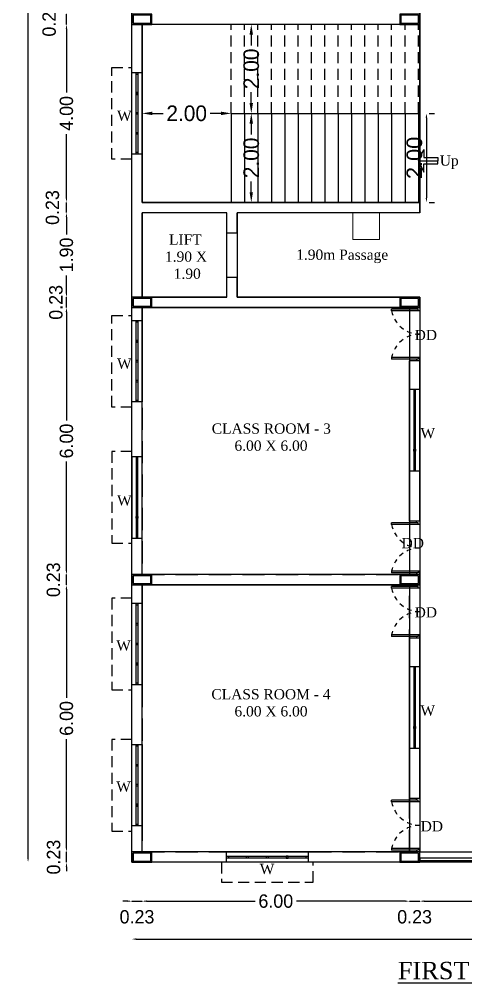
# Model space of a CAD drawing. Header units: metres. Extents: x 3396 to 3562, y 2179 to 2331.
# Drawn here: x 3418.74 to 3428.75, y 2228.97 to 2250.61 of the extents above; entities that cross this region are included whole.
import ezdxf

# ---------------------------------------------------------------- set-up
doc = ezdxf.new("R2010")
doc.units = ezdxf.units.M
doc.header["$PDMODE"] = 34
doc.linetypes.add('HIDDEN', pattern=[0.375, 0.25, -0.125])
for name, color, linetype in [('BLK_1_FLR_1_BLT_UP_AREA', 26, 'Continuous'), ('BLK_1_FLR_1_CARPET_AREA', 25, 'Continuous'), ('BLK_1_FLR_1_EXIT_WIDTH_STAIR', 1, 'Continuous'), ('BLK_1_FLR_1_FIRESTAIR_1', 1, 'Continuous'), ('BLK_1_FLR_1_REGULAR_ROOM_3', 117, 'Continuous'), ('BLK_1_FLR_1_REGULAR_ROOM_4', 117, 'Continuous')]:
    doc.layers.add(name, color=color, linetype=linetype)
doc.layers.add('BLK_1_FLR_1_DRINKING_WATER', color=7, linetype='Continuous', lineweight=5)
doc.styles.add('outer', font='BKANT.TTF')
doc.styles.get("Standard").update_dxf_attribs({"font": 'arial.ttf'})
doc.dimstyles.new('Banu', dxfattribs={"dimtxt": 0.35, "dimasz": 0.23, "dimexe": 1, "dimexo": 1, "dimgap": 0.1, "dimtad": 0, "dimzin": 1, "dimdsep": 46, "dimtxsty": 'outer', "dimcen": 0.15, "dimdle": 1, "dimse1": 1, "dimse2": 1, "dimclrt": 7, "dimadec": 0, "dimazin": 0, "dimtfac": 1, "dimtix": 1, "dimtmove": 1, "dimatfit": 0, "dimfxl": 0, "dimtolj": 1, "dimtzin": 0, "dimarcsym": 0})
doc.dimstyles.new('V1', dxfattribs={"dimtxt": 0.35, "dimasz": 0.1, "dimexe": 0.18, "dimexo": 0.0625, "dimgap": 0.09, "dimtad": 1, "dimzin": 0, "dimdsep": 46, "dimtxsty": 'Standard', "dimcen": 0.09, "dimadec": 0, "dimazin": 0, "dimtfac": 1, "dimtix": 1, "dimtofl": 0, "dimtmove": 2, "dimatfit": 0, "dimfxl": 0, "dimtolj": 1, "dimtzin": 0, "dimarcsym": 0})

# ---------------------------------------------------------------- blocks, each defined once
blk = doc.blocks.new('*D20')
at = {"layer": 'BLK_1_FLR_1_EXIT_WIDTH_STAIR', "color": 0, "lineweight": -2}
for p, q in [((3427.935, 2248.498), (3428.052, 2248.498)), ((3427.872, 2248.398), (3427.872, 2246.598)), ((3427.935, 2246.498), (3428.052, 2246.498))]:
    blk.add_line(p, q, dxfattribs=at)
at = {"layer": 'BLK_1_FLR_1_EXIT_WIDTH_STAIR', "color": 0}
for points in [[(3427.855, 2248.398), (3427.889, 2248.398), (3427.872, 2248.498)], [(3427.855, 2246.598), (3427.889, 2246.598), (3427.872, 2246.498)]]:
    blk.add_solid(points, dxfattribs=at)
at = {"layer": 'Defpoints', "color": 0}
for p in [(3427.872, 2248.498), (3427.872, 2246.498), (3427.872, 2246.498)]:
    blk.add_point(p, dxfattribs=at)
at = {"layer": 'BLK_1_FLR_1_EXIT_WIDTH_STAIR', "color": 0, "insert": (3427.603, 2247.498), "char_height": 0.35, "attachment_point": 5, "rotation": 90}
blk.add_mtext('\\A1;2.00', dxfattribs=at)
blk = doc.blocks.new('A$C266D3B0D')
at = {"color": 1}
for p, q in [((-0.068, 0.679), (-0.068, 0.603)), ((-0.068, 0.679), (0.008, 0.679)), ((-0.068, 0.603), (-0.03, 0.603)), ((-0.03, 0.641), (0.565, 0.641)), ((-0.03, 0.603), (0.565, 0.603)), ((0.565, 0.603), (0.565, 0.641)), ((-0.068, -0.445), (-0.03, -0.445)), ((-0.068, -0.521), (-0.068, -0.445)), ((-0.068, -0.521), (0.008, -0.521)), ((-0.03, -0.445), (0.565, -0.445)), ((-0.03, -0.483), (0.565, -0.483)), ((0.565, -0.445), (0.565, -0.483))]:
    blk.add_line(p, q, dxfattribs=at)
for points in [[(-0.068, 0.603), (-0.03, 0.603), (-0.03, 0.641), (0.008, 0.641), (0.008, 0.679)], [(-0.068, -0.445), (-0.03, -0.445), (-0.03, -0.483), (0.008, -0.483), (0.008, -0.521)]]:
    blk.add_lwpolyline(points, dxfattribs=at)
at = {"color": 1, "linetype": 'HIDDEN', "ltscale": 0.2}
for centre, start, end in [((-0.072, 0.729), 270.3902, 348.8397), ((-0.072, -0.57), 11.1603, 89.6098)]:
    blk.add_arc(centre, 0.65, start, end, dxfattribs=at)
blk = doc.blocks.new('A$C35006C9F')
h = blk.add_hatch()
h.set_pattern_fill('ANSI31', color=256, scale=2)
h.set_pattern_definition([(45, (-3161.1406, -1435.413), (-4.490128, 4.490128), [])])
h.paths.add_polyline_path([(-0.129, 0.045), (-0.305, 0.045), (-0.305, -0.35), (-0.129, -0.35)])
for points in [[(-0.102, 0.073), (-0.332, 0.073), (-0.332, -0.377), (-0.102, -0.377)], [(-0.129, 0.045), (-0.305, 0.045), (-0.305, -0.35), (-0.129, -0.35)]]:
    blk.add_lwpolyline(points, close=True)
blk = doc.blocks.new('*D274')
at = {"color": 0, "lineweight": -2, "ltscale": 2}
for p, q in [((3419.794, 2232.008), (3419.794, 2232.108)), ((3419.794, 2231.678), (3419.794, 2231.908)), ((3419.794, 2231.578), (3419.794, 2231.478))]:
    blk.add_line(p, q, dxfattribs=at)
at = {"color": 0, "ltscale": 2}
for points in [[(3419.777, 2232.008), (3419.81, 2232.008), (3419.794, 2231.908)], [(3419.777, 2231.578), (3419.81, 2231.578), (3419.794, 2231.678)]]:
    blk.add_solid(points, dxfattribs=at)
at = {"layer": 'Defpoints', "color": 0, "ltscale": 2}
for p in [(3419.794, 2231.908), (3419.872, 2231.908), (3419.872, 2231.678)]:
    blk.add_point(p, dxfattribs=at)
at = {"color": 7, "ltscale": 2, "insert": (3419.506, 2231.793), "char_height": 0.3, "attachment_point": 5, "rotation": 90, "style": 'outer'}
blk.add_mtext('\\A1;0.23', dxfattribs=at)
blk = doc.blocks.new('*D275')
at = {"color": 0, "lineweight": -2, "ltscale": 2}
for p, q in [((3419.794, 2237.808), (3419.794, 2235.371)), ((3419.794, 2232.008), (3419.794, 2234.445))]:
    blk.add_line(p, q, dxfattribs=at)
at = {"color": 0, "ltscale": 2}
for points in [[(3419.777, 2237.808), (3419.81, 2237.808), (3419.794, 2237.908)], [(3419.777, 2232.008), (3419.81, 2232.008), (3419.794, 2231.908)]]:
    blk.add_solid(points, dxfattribs=at)
at = {"layer": 'Defpoints', "color": 0, "ltscale": 2}
for p in [(3419.794, 2237.908), (3419.872, 2237.908), (3419.872, 2231.908)]:
    blk.add_point(p, dxfattribs=at)
at = {"color": 7, "ltscale": 2, "insert": (3419.794, 2234.908), "char_height": 0.3, "attachment_point": 5, "rotation": 90, "style": 'outer'}
blk.add_mtext('\\A1;6.00', dxfattribs=at)
blk = doc.blocks.new('*D276')
at = {"color": 0, "lineweight": -2, "ltscale": 2}
for p, q in [((3419.794, 2238.238), (3419.794, 2238.338)), ((3419.794, 2237.908), (3419.794, 2238.138)), ((3419.794, 2237.808), (3419.794, 2237.708))]:
    blk.add_line(p, q, dxfattribs=at)
at = {"color": 0, "ltscale": 2}
for points in [[(3419.777, 2238.238), (3419.81, 2238.238), (3419.794, 2238.138)], [(3419.777, 2237.808), (3419.81, 2237.808), (3419.794, 2237.908)]]:
    blk.add_solid(points, dxfattribs=at)
at = {"layer": 'Defpoints', "color": 0, "ltscale": 2}
for p in [(3419.794, 2238.138), (3419.872, 2238.138), (3419.872, 2237.908)]:
    blk.add_point(p, dxfattribs=at)
at = {"color": 7, "ltscale": 2, "insert": (3419.502, 2238.023), "char_height": 0.3, "attachment_point": 5, "rotation": 90, "style": 'outer'}
blk.add_mtext('\\A1;0.23', dxfattribs=at)
blk = doc.blocks.new('*D277')
at = {"color": 0, "lineweight": -2, "ltscale": 2}
for p, q in [((3419.794, 2244.038), (3419.794, 2241.601)), ((3419.794, 2238.238), (3419.794, 2240.675))]:
    blk.add_line(p, q, dxfattribs=at)
at = {"color": 0, "ltscale": 2}
for points in [[(3419.777, 2244.038), (3419.81, 2244.038), (3419.794, 2244.138)], [(3419.777, 2238.238), (3419.81, 2238.238), (3419.794, 2238.138)]]:
    blk.add_solid(points, dxfattribs=at)
at = {"layer": 'Defpoints', "color": 0, "ltscale": 2}
for p in [(3419.794, 2244.138), (3419.872, 2244.138), (3419.872, 2238.138)]:
    blk.add_point(p, dxfattribs=at)
at = {"color": 7, "ltscale": 2, "insert": (3419.794, 2241.138), "char_height": 0.3, "attachment_point": 5, "rotation": 90, "style": 'outer'}
blk.add_mtext('\\A1;6.00', dxfattribs=at)
blk = doc.blocks.new('*D278')
at = {"color": 0, "lineweight": -2, "ltscale": 2}
for p, q in [((3419.794, 2244.468), (3419.794, 2244.568)), ((3419.794, 2244.138), (3419.794, 2244.368)), ((3419.794, 2244.038), (3419.794, 2243.938))]:
    blk.add_line(p, q, dxfattribs=at)
at = {"color": 0, "ltscale": 2}
for points in [[(3419.777, 2244.468), (3419.81, 2244.468), (3419.794, 2244.368)], [(3419.777, 2244.038), (3419.81, 2244.038), (3419.794, 2244.138)]]:
    blk.add_solid(points, dxfattribs=at)
at = {"layer": 'Defpoints', "color": 0, "ltscale": 2}
for p in [(3419.794, 2244.368), (3419.872, 2244.368), (3419.872, 2244.138)]:
    blk.add_point(p, dxfattribs=at)
at = {"color": 7, "ltscale": 2, "insert": (3419.558, 2244.253), "char_height": 0.3, "attachment_point": 5, "rotation": 90, "style": 'outer'}
blk.add_mtext('\\A1;0.23', dxfattribs=at)
blk = doc.blocks.new('*D279')
at = {"color": 0, "lineweight": -2, "ltscale": 2}
for p, q in [((3419.794, 2246.168), (3419.794, 2245.781)), ((3419.794, 2244.468), (3419.794, 2244.855))]:
    blk.add_line(p, q, dxfattribs=at)
at = {"color": 0, "ltscale": 2}
for points in [[(3419.777, 2246.168), (3419.81, 2246.168), (3419.794, 2246.268)], [(3419.777, 2244.468), (3419.81, 2244.468), (3419.794, 2244.368)]]:
    blk.add_solid(points, dxfattribs=at)
at = {"layer": 'Defpoints', "color": 0, "ltscale": 2}
for p in [(3419.794, 2246.268), (3419.872, 2246.268), (3419.872, 2244.368)]:
    blk.add_point(p, dxfattribs=at)
at = {"color": 7, "ltscale": 2, "insert": (3419.794, 2245.318), "char_height": 0.3, "attachment_point": 5, "rotation": 90, "style": 'outer'}
blk.add_mtext('\\A1;1.90', dxfattribs=at)
blk = doc.blocks.new('*D280')
at = {"color": 0, "lineweight": -2, "ltscale": 2}
for p, q in [((3419.794, 2246.598), (3419.794, 2246.698)), ((3419.794, 2246.268), (3419.794, 2246.498)), ((3419.794, 2246.168), (3419.794, 2246.068))]:
    blk.add_line(p, q, dxfattribs=at)
at = {"color": 0, "ltscale": 2}
for points in [[(3419.777, 2246.598), (3419.81, 2246.598), (3419.794, 2246.498)], [(3419.777, 2246.168), (3419.81, 2246.168), (3419.794, 2246.268)]]:
    blk.add_solid(points, dxfattribs=at)
at = {"layer": 'Defpoints', "color": 0, "ltscale": 2}
for p in [(3419.794, 2246.498), (3419.872, 2246.498), (3419.872, 2246.268)]:
    blk.add_point(p, dxfattribs=at)
at = {"color": 7, "ltscale": 2, "insert": (3419.48, 2246.383), "char_height": 0.3, "attachment_point": 5, "rotation": 90, "style": 'outer'}
blk.add_mtext('\\A1;0.23', dxfattribs=at)
blk = doc.blocks.new('*D281')
at = {"color": 0, "lineweight": -2, "ltscale": 2}
for p, q in [((3419.794, 2250.398), (3419.794, 2248.967)), ((3419.794, 2246.598), (3419.794, 2248.028))]:
    blk.add_line(p, q, dxfattribs=at)
at = {"color": 0, "ltscale": 2}
for points in [[(3419.777, 2250.398), (3419.81, 2250.398), (3419.794, 2250.498)], [(3419.777, 2246.598), (3419.81, 2246.598), (3419.794, 2246.498)]]:
    blk.add_solid(points, dxfattribs=at)
at = {"layer": 'Defpoints', "color": 0, "ltscale": 2}
for p in [(3419.794, 2250.498), (3419.872, 2250.498), (3419.872, 2246.498)]:
    blk.add_point(p, dxfattribs=at)
at = {"color": 7, "ltscale": 2, "insert": (3419.794, 2248.498), "char_height": 0.3, "attachment_point": 5, "rotation": 90, "style": 'outer'}
blk.add_mtext('\\A1;4.00', dxfattribs=at)
blk = doc.blocks.new('*D282')
at = {"color": 0, "lineweight": -2, "ltscale": 2}
for p, q in [((3419.794, 2250.828), (3419.794, 2250.928)), ((3419.794, 2250.498), (3419.794, 2250.728)), ((3419.794, 2250.398), (3419.794, 2250.298))]:
    blk.add_line(p, q, dxfattribs=at)
at = {"color": 0, "ltscale": 2}
for points in [[(3419.777, 2250.828), (3419.81, 2250.828), (3419.794, 2250.728)], [(3419.777, 2250.398), (3419.81, 2250.398), (3419.794, 2250.498)]]:
    blk.add_solid(points, dxfattribs=at)
at = {"layer": 'Defpoints', "color": 0, "ltscale": 2}
for p in [(3419.794, 2250.728), (3419.872, 2250.728), (3419.872, 2250.498)]:
    blk.add_point(p, dxfattribs=at)
at = {"color": 7, "ltscale": 2, "insert": (3419.406, 2250.613), "char_height": 0.3, "attachment_point": 5, "rotation": 90, "style": 'outer'}
blk.add_mtext('\\A1;0.23', dxfattribs=at)
blk = doc.blocks.new('*D295')
at = {"color": 0, "lineweight": -2, "ltscale": 2}
for p, q in [((3418.932, 2273.601), (3418.932, 2253.269)), ((3418.932, 2231.778), (3418.932, 2252.11))]:
    blk.add_line(p, q, dxfattribs=at)
at = {"color": 0, "ltscale": 2}
for points in [[(3418.916, 2273.601), (3418.949, 2273.601), (3418.932, 2273.701)], [(3418.916, 2231.778), (3418.949, 2231.778), (3418.932, 2231.678)]]:
    blk.add_solid(points, dxfattribs=at)
at = {"layer": 'Defpoints', "color": 0, "ltscale": 2}
for p in [(3418.932, 2273.701), (3419.067, 2273.701), (3419.067, 2231.678)]:
    blk.add_point(p, dxfattribs=at)
at = {"color": 7, "ltscale": 2, "insert": (3418.932, 2252.69), "char_height": 0.3, "attachment_point": 5, "rotation": 90, "style": 'outer'}
blk.add_mtext('\\A1;42.02', dxfattribs=at)
blk = doc.blocks.new('*D296')
at = {"color": 0, "lineweight": -2, "ltscale": 2}
for p, q in [((3421.162, 2230.803), (3421.062, 2230.803)), ((3421.262, 2230.803), (3421.492, 2230.803)), ((3421.592, 2230.803), (3421.692, 2230.803))]:
    blk.add_line(p, q, dxfattribs=at)
at = {"color": 0, "ltscale": 2}
for points in [[(3421.162, 2230.82), (3421.162, 2230.787), (3421.262, 2230.803)], [(3421.592, 2230.82), (3421.592, 2230.787), (3421.492, 2230.803)]]:
    blk.add_solid(points, dxfattribs=at)
at = {"layer": 'Defpoints', "color": 0, "ltscale": 2}
for p in [(3421.262, 2230.882), (3421.492, 2230.882), (3421.492, 2230.803)]:
    blk.add_point(p, dxfattribs=at)
at = {"color": 7, "ltscale": 2, "insert": (3421.377, 2230.45), "char_height": 0.3, "attachment_point": 5, "style": 'outer'}
blk.add_mtext('\\A1;0.23', dxfattribs=at)
blk = doc.blocks.new('*D297')
at = {"color": 0, "lineweight": -2, "ltscale": 2}
for p, q in [((3421.592, 2230.803), (3424.029, 2230.803)), ((3427.392, 2230.803), (3424.955, 2230.803))]:
    blk.add_line(p, q, dxfattribs=at)
at = {"color": 0, "ltscale": 2}
for points in [[(3421.592, 2230.82), (3421.592, 2230.787), (3421.492, 2230.803)], [(3427.392, 2230.82), (3427.392, 2230.787), (3427.492, 2230.803)]]:
    blk.add_solid(points, dxfattribs=at)
at = {"layer": 'Defpoints', "color": 0, "ltscale": 2}
for p in [(3421.492, 2230.882), (3427.492, 2230.882), (3427.492, 2230.803)]:
    blk.add_point(p, dxfattribs=at)
at = {"color": 7, "ltscale": 2, "insert": (3424.492, 2230.803), "char_height": 0.3, "attachment_point": 5, "style": 'outer'}
blk.add_mtext('\\A1;6.00', dxfattribs=at)
blk = doc.blocks.new('*D298')
at = {"color": 0, "lineweight": -2, "ltscale": 2}
for p, q in [((3427.392, 2230.803), (3427.292, 2230.803)), ((3427.492, 2230.803), (3427.722, 2230.803)), ((3427.822, 2230.803), (3427.922, 2230.803))]:
    blk.add_line(p, q, dxfattribs=at)
at = {"color": 0, "ltscale": 2}
for points in [[(3427.392, 2230.82), (3427.392, 2230.787), (3427.492, 2230.803)], [(3427.822, 2230.82), (3427.822, 2230.787), (3427.722, 2230.803)]]:
    blk.add_solid(points, dxfattribs=at)
at = {"layer": 'Defpoints', "color": 0, "ltscale": 2}
for p in [(3427.492, 2230.882), (3427.722, 2230.882), (3427.722, 2230.803)]:
    blk.add_point(p, dxfattribs=at)
at = {"color": 7, "ltscale": 2, "insert": (3427.607, 2230.45), "char_height": 0.3, "attachment_point": 5, "style": 'outer'}
blk.add_mtext('\\A1;0.23', dxfattribs=at)
blk = doc.blocks.new('*D299')
at = {"color": 0, "lineweight": -2, "ltscale": 2}
for p, q in [((3427.822, 2230.803), (3429.247, 2230.803)), ((3431.607, 2230.803), (3430.182, 2230.803))]:
    blk.add_line(p, q, dxfattribs=at)
at = {"color": 0, "ltscale": 2}
for points in [[(3427.822, 2230.82), (3427.822, 2230.787), (3427.722, 2230.803)], [(3431.607, 2230.82), (3431.607, 2230.787), (3431.707, 2230.803)]]:
    blk.add_solid(points, dxfattribs=at)
at = {"layer": 'Defpoints', "color": 0, "ltscale": 2}
for p in [(3427.722, 2230.882), (3431.707, 2230.882), (3431.707, 2230.803)]:
    blk.add_point(p, dxfattribs=at)
at = {"color": 7, "ltscale": 2, "insert": (3429.715, 2230.803), "char_height": 0.3, "attachment_point": 5, "style": 'outer'}
blk.add_mtext('\\A1;3.99', dxfattribs=at)
blk = doc.blocks.new('*D303')
at = {"color": 0, "lineweight": -2, "ltscale": 2}
for p, q in [((3421.362, 2229.951), (3429.152, 2229.951)), ((3438.067, 2229.951), (3430.277, 2229.951))]:
    blk.add_line(p, q, dxfattribs=at)
at = {"color": 0, "ltscale": 2}
for points in [[(3421.362, 2229.968), (3421.362, 2229.934), (3421.262, 2229.951)], [(3438.067, 2229.968), (3438.067, 2229.934), (3438.167, 2229.951)]]:
    blk.add_solid(points, dxfattribs=at)
at = {"layer": 'Defpoints', "color": 0, "ltscale": 2}
for p in [(3421.262, 2229.98), (3438.167, 2229.98), (3438.167, 2229.951)]:
    blk.add_point(p, dxfattribs=at)
at = {"color": 7, "ltscale": 2, "insert": (3429.715, 2229.951), "char_height": 0.3, "attachment_point": 5, "style": 'outer'}
blk.add_mtext('\\A1;16.91', dxfattribs=at)
blk = doc.blocks.new('*D341')
at = {"color": 0, "lineweight": -2, "ltscale": 2}
for p, q in [((3423.942, 2250.268), (3423.942, 2250.024)), ((3423.942, 2248.728), (3423.942, 2248.971))]:
    blk.add_line(p, q, dxfattribs=at)
at = {"color": 0, "ltscale": 2}
for points in [[(3423.903, 2250.268), (3423.98, 2250.268), (3423.942, 2250.498)], [(3423.903, 2248.728), (3423.98, 2248.728), (3423.942, 2248.498)]]:
    blk.add_solid(points, dxfattribs=at)
at = {"layer": 'Defpoints', "color": 0, "ltscale": 2}
for p in [(3423.942, 2250.498), (3424.26, 2250.498), (3424.26, 2248.498)]:
    blk.add_point(p, dxfattribs=at)
at = {"color": 7, "ltscale": 2, "insert": (3423.942, 2249.498), "char_height": 0.35, "attachment_point": 5, "rotation": 90, "style": 'outer'}
blk.add_mtext('\\A1;2.00', dxfattribs=at)
blk = doc.blocks.new('*D342')
at = {"color": 0, "lineweight": -2, "ltscale": 2}
for p, q in [((3423.942, 2248.268), (3423.942, 2248.024)), ((3423.942, 2246.728), (3423.942, 2246.971))]:
    blk.add_line(p, q, dxfattribs=at)
at = {"color": 0, "ltscale": 2}
for points in [[(3423.903, 2248.268), (3423.98, 2248.268), (3423.942, 2248.498)], [(3423.903, 2246.728), (3423.98, 2246.728), (3423.942, 2246.498)]]:
    blk.add_solid(points, dxfattribs=at)
at = {"layer": 'Defpoints', "color": 0, "ltscale": 2}
for p in [(3423.942, 2248.498), (3424.251, 2248.498), (3424.251, 2246.498)]:
    blk.add_point(p, dxfattribs=at)
at = {"color": 7, "ltscale": 2, "insert": (3423.942, 2247.498), "char_height": 0.35, "attachment_point": 5, "rotation": 90, "style": 'outer'}
blk.add_mtext('\\A1;2.00', dxfattribs=at)
blk = doc.blocks.new('*D554')
at = {"color": 0, "lineweight": -2, "ltscale": 2}
for p, q in [((3421.722, 2248.498), (3421.966, 2248.498)), ((3423.262, 2248.498), (3423.019, 2248.498))]:
    blk.add_line(p, q, dxfattribs=at)
at = {"color": 0, "ltscale": 2}
for points in [[(3421.722, 2248.536), (3421.722, 2248.459), (3421.492, 2248.498)], [(3423.262, 2248.536), (3423.262, 2248.459), (3423.492, 2248.498)]]:
    blk.add_solid(points, dxfattribs=at)
at = {"layer": 'Defpoints', "color": 0, "ltscale": 2}
for p in [(3421.492, 2248.498), (3421.492, 2248.498), (3423.492, 2248.498)]:
    blk.add_point(p, dxfattribs=at)
at = {"color": 7, "ltscale": 2, "insert": (3422.492, 2248.498), "char_height": 0.35, "attachment_point": 5, "style": 'outer'}
blk.add_mtext('\\A1;2.00', dxfattribs=at)

msp = doc.modelspace()

# ---------------------------------------------------------------- linework, layer by layer
for p, q in [((3421.26216, 2231.67778), (3421.26216, 2273.70148)), ((3427.72216, 2250.49778), (3427.72216, 2250.98734)), ((3427.72216, 2250.49778), (3421.49216, 2250.49778)), ((3421.49216, 2246.49778), (3421.49216, 2250.49778)), ((3423.49216, 2248.49778), (3423.49216, 2246.49778)), ((3423.49216, 2248.49778), (3427.69216, 2248.49778)), ((3423.79216, 2248.49778), (3423.79216, 2246.49778)), ((3424.09216, 2248.49778), (3424.09216, 2246.49778)), ((3424.39216, 2248.49778), (3424.39216, 2246.49778)), ((3424.69216, 2248.49778), (3424.69216, 2246.49778)), ((3424.99216, 2248.49778), (3424.99216, 2246.49778)), ((3425.29216, 2248.49778), (3425.29216, 2246.49778)), ((3425.59216, 2248.49778), (3425.59216, 2246.49778)), ((3425.89216, 2248.49778), (3425.89216, 2246.49778)), ((3426.19216, 2248.49778), (3426.19216, 2246.49778)), ((3426.49216, 2248.49778), (3426.49216, 2246.49778)), ((3426.79216, 2248.49778), (3426.79216, 2246.49778)), ((3427.09216, 2248.49778), (3427.09216, 2246.49778)), ((3427.39216, 2248.49778), (3427.39216, 2246.49778)), ((3427.69216, 2248.49778), (3427.69216, 2246.49778)), ((3427.72216, 2246.49778), (3421.49216, 2246.49778)), ((3427.72216, 2246.26778), (3427.72216, 2246.49778)), ((3423.39216, 2246.26778), (3421.49216, 2246.26778)), ((3421.49216, 2244.36778), (3421.49216, 2246.26778)), ((3423.39216, 2245.81778), (3423.39216, 2246.26778)), ((3427.72216, 2246.26778), (3423.62216, 2246.26778)), ((3423.62216, 2245.81778), (3423.62216, 2246.26778)), ((3423.39216, 2245.81778), (3423.62216, 2245.81778)), ((3423.39216, 2244.36778), (3423.39216, 2244.81778)), ((3423.39216, 2244.81778), (3423.62216, 2244.81778)), ((3423.62216, 2244.36778), (3423.62216, 2244.81778)), ((3423.39216, 2244.36778), (3421.49216, 2244.36778)), ((3427.72216, 2244.36778), (3423.62216, 2244.36778)), ((3427.72216, 2244.13778), (3427.72216, 2244.36778)), ((3427.49216, 2244.13778), (3421.49216, 2244.13778)), ((3421.49216, 2238.13778), (3421.49216, 2244.13778)), ((3427.49216, 2244.13778), (3427.49216, 2244.13778)), ((3427.72216, 2244.13778), (3427.49216, 2244.13778)), ((3427.49216, 2239.33778), (3427.49216, 2242.93778)), ((3427.72216, 2242.93778), (3427.49216, 2242.93778)), ((3427.72216, 2239.33778), (3427.72216, 2242.93778)), ((3427.72216, 2239.33778), (3427.49216, 2239.33778)), ((3427.72216, 2238.13778), (3421.49216, 2238.13778)), ((3427.72216, 2238.13906), (3427.72216, 2237.90778)), ((3427.72216, 2237.90778), (3421.49216, 2237.90778)), ((3421.49216, 2231.90778), (3421.49216, 2237.90778)), ((3427.49216, 2233.10778), (3427.49216, 2236.70778)), ((3427.72216, 2236.70778), (3427.49216, 2236.70778)), ((3427.72216, 2233.10778), (3427.72216, 2236.70778)), ((3427.72216, 2233.10778), (3427.49216, 2233.10778)), ((3427.49216, 2231.90778), (3421.49216, 2231.90778)), ((3438.16716, 2231.67778), (3421.26216, 2231.67778))]:
    msp.add_line(p, q)
at = {"linetype": 'HIDDEN'}
for p, q in [((3423.49216, 2248.49778), (3423.49216, 2250.49778)), ((3423.79216, 2248.49778), (3423.79216, 2250.49778)), ((3424.09216, 2248.49778), (3424.09216, 2250.49778)), ((3424.39216, 2248.49778), (3424.39216, 2250.49778)), ((3424.69216, 2248.49778), (3424.69216, 2250.49778)), ((3424.99216, 2248.49778), (3424.99216, 2250.49778)), ((3425.29216, 2248.49778), (3425.29216, 2250.49778)), ((3425.59216, 2248.49778), (3425.59216, 2250.49778)), ((3425.89216, 2248.49778), (3425.89216, 2250.49778)), ((3426.19216, 2248.49778), (3426.19216, 2250.49778)), ((3426.49216, 2248.49778), (3426.49216, 2250.49778)), ((3426.79216, 2248.49778), (3426.79216, 2250.49778)), ((3427.09216, 2248.49778), (3427.09216, 2250.49778)), ((3427.39216, 2248.49778), (3427.39216, 2250.49778)), ((3427.69216, 2248.49778), (3427.69216, 2250.49778))]:
    msp.add_line(p, q, dxfattribs=at)
at = {"ltscale": 2}
msp.add_lwpolyline([(3421.26216, 2273.70148), (3438.16716, 2273.70148), (3438.16716, 2231.67778), (3421.26216, 2231.67778)], close=True, dxfattribs=at)
at = {"linetype": 'HIDDEN'}
for points in [[(3421.26216, 2247.46778), (3420.81216, 2247.46778), (3420.81216, 2249.52778), (3421.26216, 2249.52778)], [(3421.26216, 2241.90133), (3420.81216, 2241.90133), (3420.81216, 2243.96133), (3421.26216, 2243.96133)], [(3421.26216, 2240.90089), (3420.81216, 2240.90089), (3420.81216, 2238.84089), (3421.26216, 2238.84089)], [(3421.26216, 2237.60813), (3420.81216, 2237.60813), (3420.81216, 2235.54813), (3421.26216, 2235.54813)], [(3421.26216, 2234.43778), (3420.81216, 2234.43778), (3420.81216, 2232.37778), (3421.26216, 2232.37778)], [(3423.2718, 2231.67778), (3423.2718, 2231.22778), (3425.3318, 2231.22778), (3425.3318, 2231.67778)]]:
    msp.add_lwpolyline(points, dxfattribs=at)
for points in [[(3421.26216, 2247.58278), (3421.26216, 2249.41278), (3421.49216, 2249.41278), (3421.49216, 2247.58278)], [(3421.3564, 2247.58278), (3421.3564, 2249.41278), (3421.39792, 2249.41278), (3421.39792, 2247.58278)], [(3421.3564, 2249.37126), (3421.3564, 2249.41278), (3421.39792, 2249.41278), (3421.39792, 2249.37126)], [(3421.3564, 2248.96565), (3421.3564, 2248.92414), (3421.39792, 2248.92414), (3421.39792, 2248.96565)], [(3421.3564, 2248.47702), (3421.3564, 2248.51853), (3421.39792, 2248.51853), (3421.39792, 2248.47702)], [(3421.3564, 2248.0299), (3421.3564, 2248.07141), (3421.39792, 2248.07141), (3421.39792, 2248.0299)], [(3421.3564, 2247.58278), (3421.3564, 2247.62429), (3421.39792, 2247.62429), (3421.39792, 2247.58278)], [(3421.26216, 2242.01633), (3421.26216, 2243.84633), (3421.49216, 2243.84633), (3421.49216, 2242.01633)], [(3421.3564, 2242.01633), (3421.3564, 2243.84633), (3421.39792, 2243.84633), (3421.39792, 2242.01633)], [(3421.3564, 2243.80481), (3421.3564, 2243.84633), (3421.39792, 2243.84633), (3421.39792, 2243.80481)], [(3421.3564, 2243.3992), (3421.3564, 2243.35769), (3421.39792, 2243.35769), (3421.39792, 2243.3992)], [(3421.3564, 2242.91057), (3421.3564, 2242.95208), (3421.39792, 2242.95208), (3421.39792, 2242.91057)], [(3421.3564, 2242.46345), (3421.3564, 2242.50496), (3421.39792, 2242.50496), (3421.39792, 2242.46345)], [(3427.49216, 2242.29656), (3427.49216, 2240.46656), (3427.72216, 2240.46656), (3427.72216, 2242.29656)], [(3427.5864, 2242.29656), (3427.5864, 2240.46656), (3427.62792, 2240.46656), (3427.62792, 2242.29656)], [(3427.5864, 2242.29656), (3427.5864, 2242.25504), (3427.62792, 2242.25504), (3427.62792, 2242.29656)], [(3421.3564, 2242.01633), (3421.3564, 2242.05784), (3421.39792, 2242.05784), (3421.39792, 2242.01633)], [(3427.5864, 2241.84944), (3427.5864, 2241.80792), (3427.62792, 2241.80792), (3427.62792, 2241.84944)], [(3427.5864, 2241.40232), (3427.5864, 2241.3608), (3427.62792, 2241.3608), (3427.62792, 2241.40232)], [(3427.5864, 2240.91368), (3427.5864, 2240.95519), (3427.62792, 2240.95519), (3427.62792, 2240.91368)], [(3421.26216, 2240.78589), (3421.26216, 2238.95589), (3421.49216, 2238.95589), (3421.49216, 2240.78589)], [(3421.3564, 2240.78589), (3421.3564, 2238.95589), (3421.39792, 2238.95589), (3421.39792, 2240.78589)], [(3421.3564, 2240.78589), (3421.3564, 2240.74437), (3421.39792, 2240.74437), (3421.39792, 2240.78589)], [(3427.5864, 2240.50807), (3427.5864, 2240.46656), (3427.62792, 2240.46656), (3427.62792, 2240.50807)], [(3421.3564, 2240.33877), (3421.3564, 2240.29725), (3421.39792, 2240.29725), (3421.39792, 2240.33877)], [(3421.3564, 2239.89165), (3421.3564, 2239.85013), (3421.39792, 2239.85013), (3421.39792, 2239.89165)], [(3421.3564, 2239.40301), (3421.3564, 2239.44453), (3421.39792, 2239.44453), (3421.39792, 2239.40301)], [(3421.3564, 2238.99741), (3421.3564, 2238.95589), (3421.39792, 2238.95589), (3421.39792, 2238.99741)], [(3421.49216, 2237.49313), (3421.49216, 2235.66313), (3421.26216, 2235.66313), (3421.26216, 2237.49313)], [(3421.39792, 2237.49313), (3421.39792, 2235.66313), (3421.3564, 2235.66313), (3421.3564, 2237.49313)], [(3421.39792, 2237.49313), (3421.39792, 2237.45162), (3421.3564, 2237.45162), (3421.3564, 2237.49313)], [(3421.39792, 2237.04601), (3421.39792, 2237.0045), (3421.3564, 2237.0045), (3421.3564, 2237.04601)], [(3421.39792, 2236.59889), (3421.39792, 2236.55738), (3421.3564, 2236.55738), (3421.3564, 2236.59889)], [(3421.39792, 2236.11026), (3421.39792, 2236.15177), (3421.3564, 2236.15177), (3421.3564, 2236.11026)], [(3427.49216, 2236.06656), (3427.49216, 2234.23656), (3427.72216, 2234.23656), (3427.72216, 2236.06656)], [(3427.5864, 2236.06656), (3427.5864, 2234.23656), (3427.62792, 2234.23656), (3427.62792, 2236.06656)], [(3427.5864, 2236.06656), (3427.5864, 2236.02504), (3427.62792, 2236.02504), (3427.62792, 2236.06656)], [(3421.39792, 2235.70465), (3421.39792, 2235.66313), (3421.3564, 2235.66313), (3421.3564, 2235.70465)], [(3427.5864, 2235.61944), (3427.5864, 2235.57792), (3427.62792, 2235.57792), (3427.62792, 2235.61944)], [(3427.5864, 2235.17232), (3427.5864, 2235.1308), (3427.62792, 2235.1308), (3427.62792, 2235.17232)], [(3427.5864, 2234.68368), (3427.5864, 2234.72519), (3427.62792, 2234.72519), (3427.62792, 2234.68368)], [(3421.49216, 2234.32278), (3421.49216, 2232.49278), (3421.26216, 2232.49278), (3421.26216, 2234.32278)], [(3421.39792, 2234.32278), (3421.39792, 2232.49278), (3421.3564, 2232.49278), (3421.3564, 2234.32278)], [(3421.39792, 2234.32278), (3421.39792, 2234.28126), (3421.3564, 2234.28126), (3421.3564, 2234.32278)], [(3427.5864, 2234.27807), (3427.5864, 2234.23656), (3427.62792, 2234.23656), (3427.62792, 2234.27807)], [(3421.39792, 2233.87565), (3421.39792, 2233.83414), (3421.3564, 2233.83414), (3421.3564, 2233.87565)], [(3421.39792, 2233.42853), (3421.39792, 2233.38702), (3421.3564, 2233.38702), (3421.3564, 2233.42853)], [(3421.39792, 2232.9399), (3421.39792, 2232.98141), (3421.3564, 2232.98141), (3421.3564, 2232.9399)], [(3421.39792, 2232.53429), (3421.39792, 2232.49278), (3421.3564, 2232.49278), (3421.3564, 2232.53429)], [(3423.3868, 2231.90778), (3425.2168, 2231.90778), (3425.2168, 2231.67778), (3423.3868, 2231.67778)], [(3423.3868, 2231.81353), (3425.2168, 2231.81353), (3425.2168, 2231.77202), (3423.3868, 2231.77202)], [(3423.3868, 2231.81353), (3423.42832, 2231.81353), (3423.42832, 2231.77202), (3423.3868, 2231.77202)], [(3423.83392, 2231.81353), (3423.87544, 2231.81353), (3423.87544, 2231.77202), (3423.83392, 2231.77202)], [(3424.28105, 2231.81353), (3424.32256, 2231.81353), (3424.32256, 2231.77202), (3424.28105, 2231.77202)], [(3424.76968, 2231.81353), (3424.72817, 2231.81353), (3424.72817, 2231.77202), (3424.76968, 2231.77202)], [(3425.17529, 2231.81353), (3425.2168, 2231.81353), (3425.2168, 2231.77202), (3425.17529, 2231.77202)]]:
    msp.add_lwpolyline(points, close=True)
for points in [[(3427.69216, 2247.43469), (3427.81193, 2247.68829), (3427.81193, 2247.507), (3428.1308, 2247.507), (3428.1308, 2247.43469)], [(3427.69216, 2247.43469), (3428.1308, 2247.43469)], [(3427.69216, 2247.43469), (3427.81193, 2247.18109), (3427.81193, 2247.36238), (3428.1308, 2247.36238), (3428.1308, 2247.43469)]]:
    msp.add_lwpolyline(points)
at = {"color": 1}
msp.add_lwpolyline([(3427.72216, 2231.72012), (3431.70716, 2231.72012), (3431.70716, 2231.76805), (3427.72216, 2231.76805)], close=True, dxfattribs=at)
at = {"layer": 'BLK_1_FLR_1_BLT_UP_AREA', "color": 26, "ltscale": 400}
msp.add_lwpolyline([(3421.26216, 2273.70148), (3438.16716, 2273.70148), (3438.16716, 2231.67778), (3421.26216, 2231.67778)], close=True, dxfattribs=at)
at = {"layer": 'BLK_1_FLR_1_CARPET_AREA', "color": 26, "linetype": 'Continuous'}
msp.add_lwpolyline([(3427.72216, 2272.5597), (3427.72216, 2246.26778), (3423.62216, 2246.26778), (3423.62216, 2244.36778), (3427.72216, 2244.36778), (3427.72216, 2231.90778), (3431.70716, 2231.90778), (3431.70716, 2273.47148)], dxfattribs=at)
for points in [[(3421.49216, 2244.36778), (3423.39216, 2244.36778), (3423.39216, 2246.26778), (3421.49216, 2246.26778)], [(3421.49216, 2244.13778), (3427.49216, 2244.13778), (3427.49216, 2238.13778), (3421.49216, 2238.13778)], [(3421.49216, 2237.90778), (3427.49216, 2237.90778), (3427.49216, 2231.90778), (3421.49216, 2231.90778)]]:
    msp.add_lwpolyline(points, close=True, dxfattribs=at)
at = {"layer": 'BLK_1_FLR_1_DRINKING_WATER'}
msp.add_lwpolyline([(3426.22122, 2246.26778), (3426.82122, 2246.26778), (3426.82122, 2245.66778), (3426.22122, 2245.66778)], close=True, dxfattribs=at)
at = {"layer": 'BLK_1_FLR_1_FIRESTAIR_1', "linetype": 'Continuous'}
msp.add_lwpolyline([(3427.72216, 2246.49778), (3427.72216, 2250.49778), (3421.49216, 2250.49778), (3421.49216, 2246.49778)], close=True, dxfattribs=at)
at = {"layer": 'BLK_1_FLR_1_REGULAR_ROOM_3', "color": 3, "linetype": 'HIDDEN', "ltscale": 2}
msp.add_lwpolyline([(3427.49716, 2244.13778), (3421.49216, 2244.13778), (3421.49216, 2238.13778), (3427.49716, 2238.13778)], close=True, dxfattribs=at)
at = {"layer": 'BLK_1_FLR_1_REGULAR_ROOM_4', "color": 3, "linetype": 'HIDDEN', "ltscale": 2}
msp.add_lwpolyline([(3427.49216, 2237.90778), (3421.49216, 2237.90778), (3421.49216, 2231.90778), (3427.49216, 2231.90778)], close=True, dxfattribs=at)

# ---------------------------------------------------------------- block references
for name, p, rotation in [('A$C35006C9F', (3421.33476, 2250.82991), 90), ('A$C35006C9F', (3427.34476, 2250.82991), 90), ('A$C35006C9F', (3421.33476, 2244.46991), 90), ('A$C35006C9F', (3427.34476, 2244.46991), 90), ('A$C266D3B0D', (3427.65436, 2243.61718), 180), ('A$C266D3B0D', (3427.65436, 2238.81718), 180), ('A$C35006C9F', (3421.33476, 2238.23991), 90), ('A$C35006C9F', (3427.34476, 2238.23991), 90), ('A$C266D3B0D', (3427.65436, 2237.38718), 180), ('A$C266D3B0D', (3427.65436, 2232.58718), 180), ('A$C35006C9F', (3421.33476, 2232.00991), 90), ('A$C35006C9F', (3427.34476, 2232.00991), 90)]:
    msp.add_blockref(name, p, dxfattribs=dict(rotation=rotation))

# ---------------------------------------------------------------- texts
at = {"char_height": 0.23, "attachment_point": 1}
for s, width, insert in [('{\\fTimes New Roman|b0|i0|c0|p18;\\W2.56455; \\W1;W}', 0.7488848, (3420.70653, 2248.56025)), ('{\\fTimes New Roman|b0|i0|c0|p18;\\W2.04502; \\W1;Up}', 0.7488848, (3427.99386, 2247.55409)), ('{\\fTimes New Roman|b0|i0|c0|p18;\\W5.15096; \\W1;LIFT\\P{\\W4.096271; }1.90 X\\P{\\W5.354083; } 1.90}', 1.5762681, (3421.64901, 2245.77897)), ('{\\fTimes New Roman|b0|i0|c0|p18;\\W6.13912; \\W1;1.90m Passage}', 3.0116337, (3424.41557, 2245.43915)), ('{\\fTimes New Roman|b0|i0|c0|p18;\\W1.63193; \\W1;DD}', 0.7488848, (3427.46612, 2243.63588)), ('{\\fTimes New Roman|b0|i0|c0|p18;\\W2.56455; \\W1;W}', 0.7488848, (3420.70653, 2242.9938)), ('{\\fTimes New Roman|b0|i0|c0|p18;\\W2.58248; \\W1;CLASS ROOM - 3\\P{\\W8.448691; }6.00 X 6.00}', 3.0116337, (3422.83051, 2241.53279)), ('{\\fTimes New Roman|b0|i0|c0|p18;\\W2.56455; \\W1;W}', 0.7488848, (3427.51593, 2241.43136)), ('{\\fTimes New Roman|b0|i0|c0|p18;\\W2.56455; \\W1;W}', 0.7488848, (3420.70653, 2239.9207)), ('{\\fTimes New Roman|b0|i0|c0|p18;\\W1.63193; \\W1;DD}', 0.7488848, (3427.17335, 2238.96051)), ('{\\fTimes New Roman|b0|i0|c0|p18;\\W1.63193; \\W1;DD}', 0.7488848, (3427.46612, 2237.40588)), ('{\\fTimes New Roman|b0|i0|c0|p18;\\W2.56455; \\W1;W}', 0.7488848, (3420.68904, 2236.66163)), ('{\\fTimes New Roman|b0|i0|c0|p18;\\W2.4858; \\W1;CLASS ROOM - 4\\P{\\W8.448691; }6.00 X 6.00}', 3.0116337, (3422.83051, 2235.56626)), ('{\\fTimes New Roman|b0|i0|c0|p18;\\W2.56455; \\W1;W}', 0.7488848, (3427.51593, 2235.20136)), ('{\\fTimes New Roman|b0|i0|c0|p18;\\W2.56455; \\W1;W}', 0.7488848, (3420.68904, 2233.49127)), ('{\\fTimes New Roman|b0|i0|c0|p18;\\W1.63193; \\W1;DD}', 0.7488848, (3427.60107, 2232.60106)), ('{\\fTimes New Roman|b0|i0|c0|p18;\\W2.56455; \\W1;W}', 0.7488848, (3423.90956, 2231.64256))]:
    msp.add_mtext_dynamic_manual_height_columns(s, width=width, gutter_width=12.5, heights=[0], dxfattribs=dict(at, insert=insert))
at = {"ltscale": 2, "insert": (3426.92444, 2229.44037), "char_height": 0.391, "attachment_point": 1}
msp.add_mtext_dynamic_manual_height_columns('{\\fTimes New Roman|b0|i0|c0|p18;\\W2.07931;\\L \\W1;FIRST FLOOR PLAN}', width=5.8439163, gutter_width=12.5, heights=[0], dxfattribs=at)

# ---------------------------------------------------------------- dimensions: what is measured, and where the dimension line sits
at = {"ltscale": 2}
for base, p1, p2, angle, override, picture, middle in [((3418.93244, 2273.70148), (3419.06664, 2231.67778), (3419.06664, 2273.70148), 90, {"dimtxt": 0.3, "dimasz": 0.1, "dimpost": '\\X'}, '*D295', (3418.93244, 2252.68963)), ((3419.79352, 2250.49778), (3419.87231, 2246.49778), (3419.87231, 2250.49778), 270, {"dimtxt": 0.3, "dimasz": 0.1, "dimpost": '\\X'}, '*D281', (3419.79352, 2248.49778)), ((3423.94163, 2250.49778), (3424.25954, 2248.49778), (3424.25954, 2250.49778), 90, {"dimpost": '\\X'}, '*D341', (3423.94163, 2249.49778)), ((3423.94163, 2248.49778), (3424.25095, 2246.49778), (3424.25095, 2248.49778), 90, {"dimpost": '\\X'}, '*D342', (3423.94163, 2247.49778)), ((3419.79352, 2246.26778), (3419.87231, 2244.36778), (3419.87231, 2246.26778), 270, {"dimtxt": 0.3, "dimasz": 0.1, "dimpost": '\\X'}, '*D279', (3419.79352, 2245.31778)), ((3419.79352, 2244.13778), (3419.87231, 2238.13778), (3419.87231, 2244.13778), 270, {"dimtxt": 0.3, "dimasz": 0.1, "dimpost": '\\X'}, '*D277', (3419.79352, 2241.13778)), ((3419.79352, 2237.90778), (3419.87231, 2231.90778), (3419.87231, 2237.90778), 270, {"dimtxt": 0.3, "dimasz": 0.1, "dimpost": '\\X'}, '*D275', (3419.79352, 2234.90778))]:
    dim = msp.add_linear_dim(base=base, p1=p1, p2=p2, angle=angle, dimstyle='Banu', override=override, dxfattribs=at)
    dim.commit()
    dim.dimension.update_dxf_attribs({"geometry": picture, "text_midpoint": middle})
for base, p1, p2, picture, middle in [((3419.79352, 2250.72778), (3419.87231, 2250.49778), (3419.87231, 2250.72778), '*D282', (3419.4058, 2250.61278)), ((3419.79352, 2246.49778), (3419.87231, 2246.26778), (3419.87231, 2246.49778), '*D280', (3419.48017, 2246.38278)), ((3419.79352, 2244.36778), (3419.87231, 2244.13778), (3419.87231, 2244.36778), '*D278', (3419.55823, 2244.25278)), ((3419.79352, 2238.13778), (3419.87231, 2237.90778), (3419.87231, 2238.13778), '*D276', (3419.50198, 2238.02278)), ((3419.79352, 2231.90778), (3419.87231, 2231.67778), (3419.87231, 2231.90778), '*D274', (3419.50604, 2231.79278))]:
    dim = msp.add_linear_dim(base=base, p1=p1, p2=p2, angle=270, dimstyle='Banu', override={"dimtxt": 0.3, "dimasz": 0.1, "dimpost": '\\X'}, dxfattribs=at)
    dim.commit()
    dim.dimension.update_dxf_attribs({"geometry": picture, "text_midpoint": middle, "dimtype": 160})
for base, p1, p2, override, picture, middle in [((3421.49216, 2248.49778), (3423.49216, 2248.49778), (3421.49216, 2248.49778), {"dimpost": '\\X'}, '*D554', (3422.49216, 2248.49778)), ((3427.49216, 2230.80337), (3421.49216, 2230.88203), (3427.49216, 2230.88203), {"dimtxt": 0.3, "dimasz": 0.1, "dimpost": '\\X'}, '*D297', (3424.49216, 2230.80337)), ((3431.7071621, 2230.8033718), (3427.722162, 2230.8820327), (3431.7071621, 2230.8820327), {"dimtxt": 0.3, "dimasz": 0.1, "dimpost": '\\X'}, '*D299', (3429.714662, 2230.8033718)), ((3438.1671621, 2229.9509934), (3421.262162, 2229.9804195), (3438.1671621, 2229.9804195), {"dimtxt": 0.3, "dimasz": 0.1, "dimpost": '\\X'}, '*D303', (3429.714662, 2229.9509934))]:
    dim = msp.add_linear_dim(base=base, p1=p1, p2=p2, dimstyle='Banu', override=override, dxfattribs=at)
    dim.commit()
    dim.dimension.update_dxf_attribs({"geometry": picture, "text_midpoint": middle})
for base, p1, p2, picture, middle in [((3421.49216, 2230.80337), (3421.26216, 2230.88203), (3421.49216, 2230.88203), '*D296', (3421.37716, 2230.44963)), ((3427.72216, 2230.80337), (3427.49216, 2230.88203), (3427.72216, 2230.88203), '*D298', (3427.60716, 2230.44953))]:
    dim = msp.add_linear_dim(base=base, p1=p1, p2=p2, dimstyle='Banu', override={"dimtxt": 0.3, "dimasz": 0.1, "dimpost": '\\X'}, dxfattribs=at)
    dim.commit()
    dim.dimension.update_dxf_attribs({"geometry": picture, "text_midpoint": middle, "dimtype": 160})
at = {"layer": 'BLK_1_FLR_1_EXIT_WIDTH_STAIR'}
dim = msp.add_linear_dim(base=(3427.87216, 2246.49778), p1=(3427.87216, 2248.49778), p2=(3427.87216, 2246.49778), angle=90, dimstyle='V1', dxfattribs=at)
dim.commit()
dim.dimension.update_dxf_attribs({"geometry": '*D20', "text_midpoint": (3427.60346, 2247.49778)})

doc.saveas('drawing.dxf')
